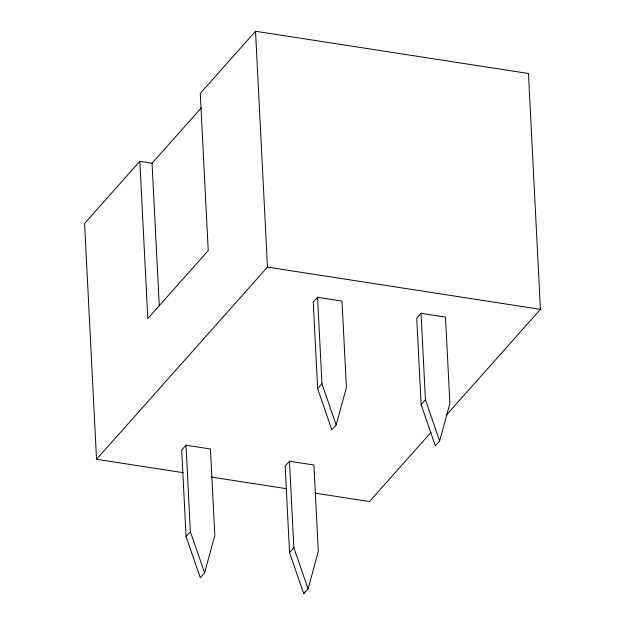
<?xml version="1.0" encoding="UTF-8"?>
<svg xmlns="http://www.w3.org/2000/svg" width="625" height="625" viewBox="0 0 625 625"><rect width="100%" height="100%" fill="white"/><g stroke="black" fill="none" stroke-linecap="round" stroke-linejoin="round"><path stroke-width="0.94" d="M204.594 572.875L214.82 535.461L210.438 448.984L186 445.203L181.68 450.055L186.062 536.531L200.273 577.734L204.594 572.875L190.375 531.68L186 445.203M336.164 424.953L346.391 387.531L342.016 301.055L317.57 297.273L313.25 302.125L317.633 388.602L331.844 429.805L336.164 424.953L321.953 383.75L317.57 297.273M303.75 593.75L308.07 588.898L318.297 551.484L313.914 465L289.477 461.219L285.156 466.07L289.539 552.547L303.75 593.75L304.266 591.883M439.641 440.969L449.867 403.555L445.492 317.078L421.047 313.289L416.727 318.141L421.109 404.625L435.32 445.82L439.641 440.969L425.43 399.766L421.047 313.289M201.562 107.555L152.055 163.211L139.836 161.32L84.578 223.438L96.531 459.289L183.336 472.727M446.531 414.914L540.422 309.352L528.469 73.508L255.523 31.25L200.266 93.375L208.234 250.602L147.797 318.547L139.836 161.32M96.531 459.289L267.469 267.102L255.523 31.25M186.062 536.531L190.375 531.68M317.633 388.602L321.953 383.75M289.539 552.547L293.852 547.695L289.477 461.219M421.109 404.625L425.43 399.766M430.992 432.383L369.477 501.539L315.469 493.18M267.469 267.102L540.422 309.352M211.305 477.055L286.531 488.703M293.852 547.695L308.07 588.898M152.055 163.211L159.281 305.883"/></g></svg>
